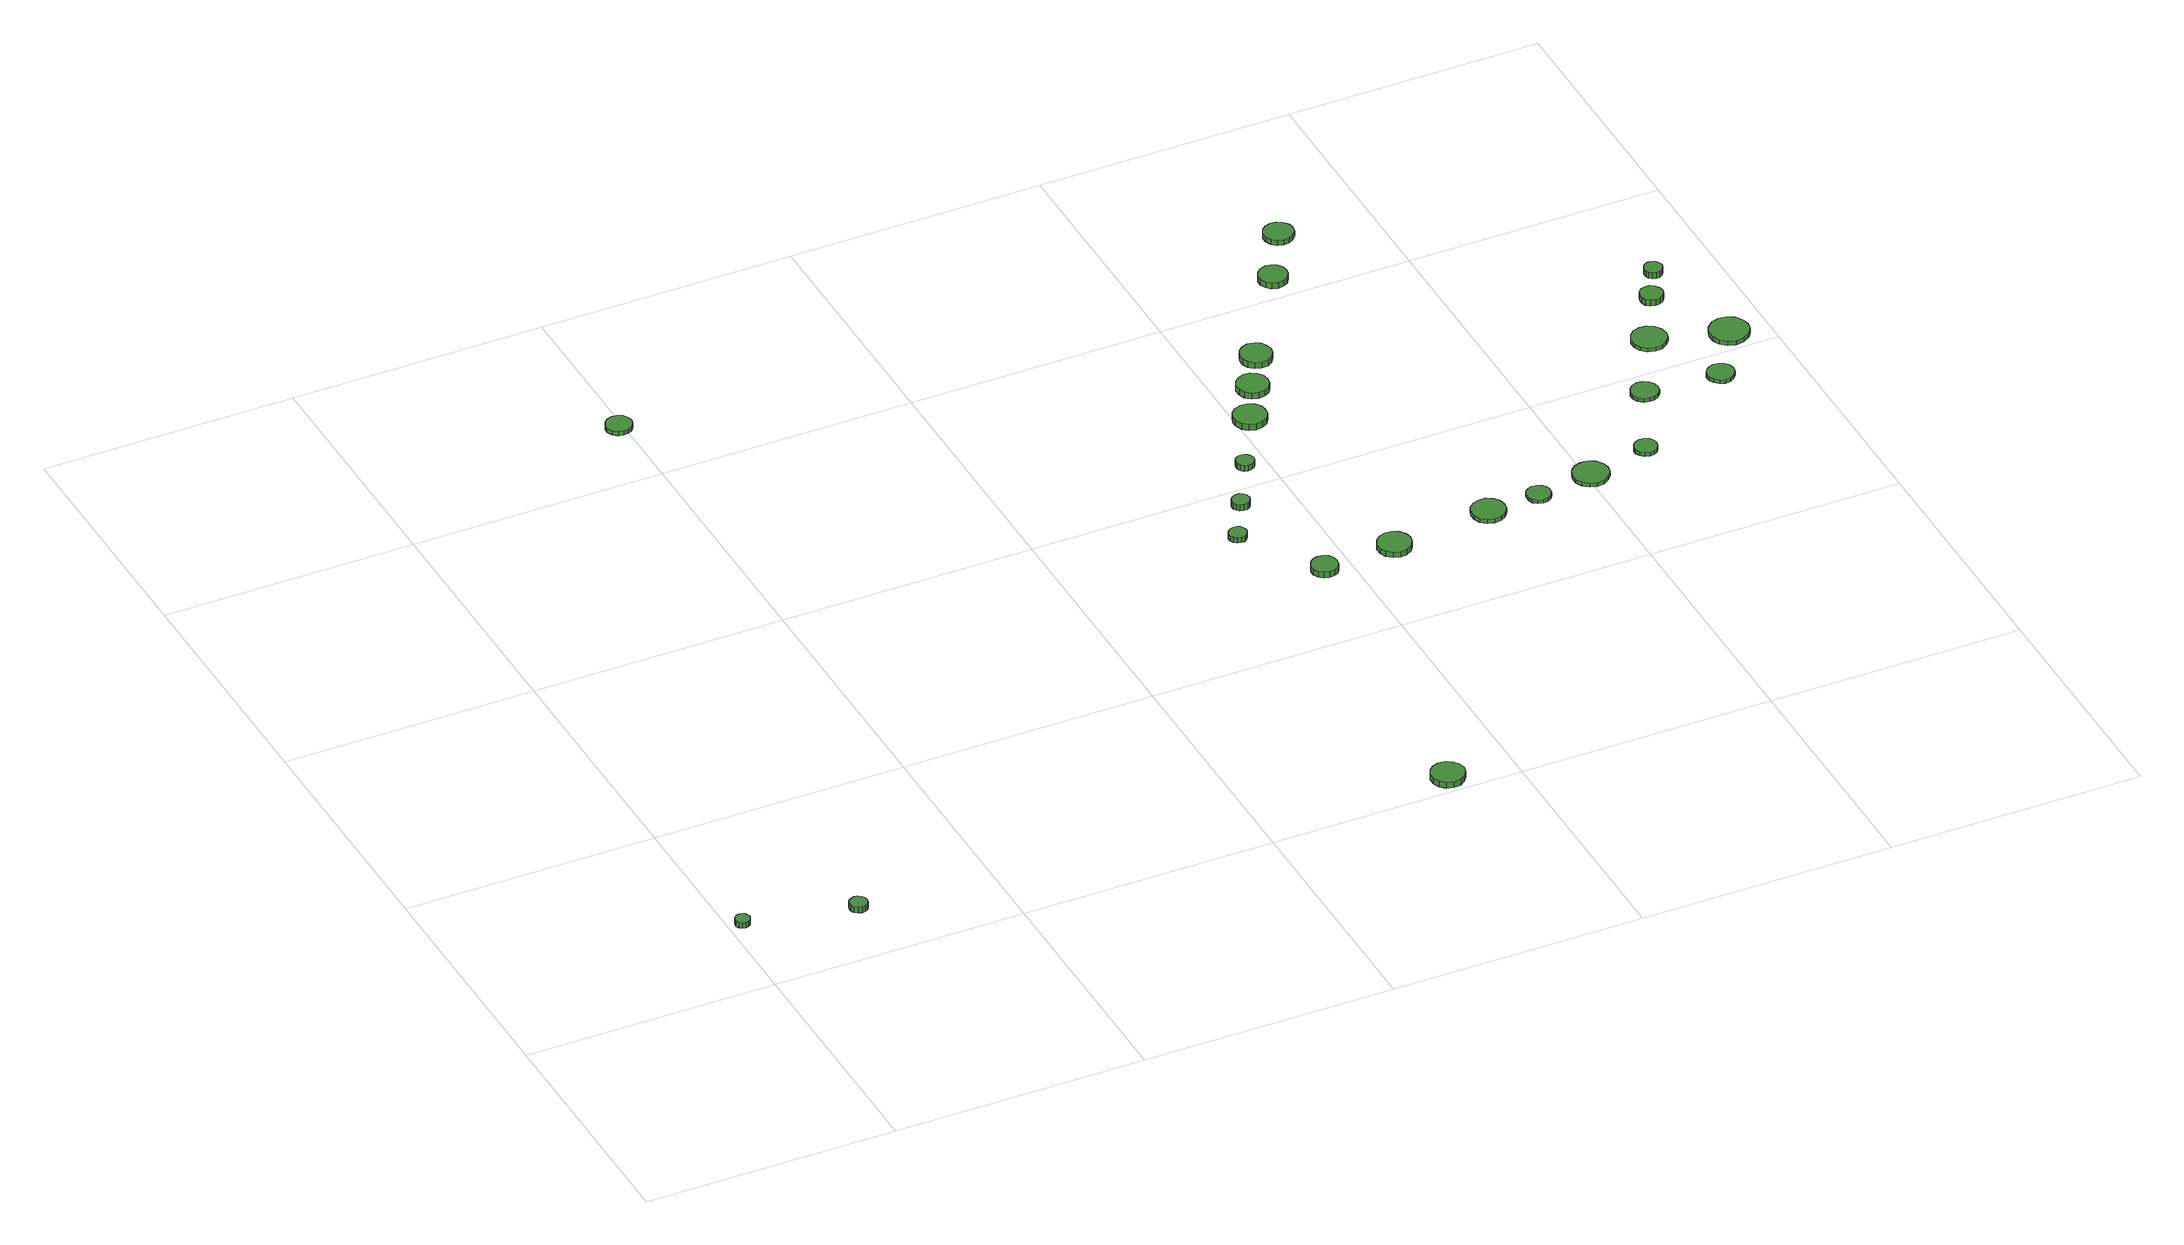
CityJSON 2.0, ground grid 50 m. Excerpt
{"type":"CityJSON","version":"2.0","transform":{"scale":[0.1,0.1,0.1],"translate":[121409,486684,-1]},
"CityObjects":{
"tree1":{"type":"SolitaryVegetationObject","attributes":{"function":"something"},"geometry":[{"type":"MultiSurface","lod":"1","boundaries":[[[0,1,2,3,4,5,6,7,8,9,10,11,12,13,14]],[[15,16,17,18,19,20,21,22,23,24,25,26,27,28,29]],[[0,29,28,1]],[[1,28,27,2]],[[2,27,26,3]],[[3,26,25,4]],[[4,25,24,5]],[[5,24,23,6]],[[6,23,22,7]],[[7,22,21,8]],[[8,21,20,9]],[[9,20,19,10]],[[10,19,18,11]],[[11,18,17,12]],[[12,17,16,13]],[[13,16,15,14]],[[14,15,29,0]]]}]},
"tree2":{"type":"SolitaryVegetationObject","attributes":{"function":"something"},"geometry":[{"type":"MultiSurface","lod":"1","boundaries":[[[30,31,32,33,34,35,36,37,38,39,40,41,42,43,44]],[[45,46,47,48,49,50,51,52,53,54,55,56,57,58,59]],[[30,59,58,31]],[[31,58,57,32]],[[32,57,56,33]],[[33,56,55,34]],[[34,55,54,35]],[[35,54,53,36]],[[36,53,52,37]],[[37,52,51,38]],[[38,51,50,39]],[[39,50,49,40]],[[40,49,48,41]],[[41,48,47,42]],[[42,47,46,43]],[[43,46,45,44]],[[44,45,59,30]]]}]},
"tree3":{"type":"SolitaryVegetationObject","attributes":{"function":"something"},"geometry":[{"type":"MultiSurface","lod":"1","boundaries":[[[60,61,62,63,64,65,66,67,68,69,70,71,72,73,74]],[[75,76,77,78,79,80,81,82,83,84,85,86,87,88,89]],[[60,89,88,61]],[[61,88,87,62]],[[62,87,86,63]],[[63,86,85,64]],[[64,85,84,65]],[[65,84,83,66]],[[66,83,82,67]],[[67,82,81,68]],[[68,81,80,69]],[[69,80,79,70]],[[70,79,78,71]],[[71,78,77,72]],[[72,77,76,73]],[[73,76,75,74]],[[74,75,89,60]]]}]},
"tree4":{"type":"SolitaryVegetationObject","attributes":{"function":"something"},"geometry":[{"type":"MultiSurface","lod":"1","boundaries":[[[90,91,92,93,94,95,96,97,98,99,100,101,102,103,104]],[[105,106,107,108,109,110,111,112,113,114,115,116,117,118,119]],[[90,119,118,91]],[[91,118,117,92]],[[92,117,116,93]],[[93,116,115,94]],[[94,115,114,95]],[[95,114,113,96]],[[96,113,112,97]],[[97,112,111,98]],[[98,111,110,99]],[[99,110,109,100]],[[100,109,108,101]],[[101,108,107,102]],[[102,107,106,103]],[[103,106,105,104]],[[104,105,119,90]]]}]},
"tree5":{"type":"SolitaryVegetationObject","attributes":{"function":"something"},"geometry":[{"type":"MultiSurface","lod":"1","boundaries":[[[120,121,122,123,124,125,126,127,128,129,130,131,132,133,134]],[[135,136,137,138,139,140,141,142,143,144,145,146,147,148,149]],[[120,149,148,121]],[[121,148,147,122]],[[122,147,146,123]],[[123,146,145,124]],[[124,145,144,125]],[[125,144,143,126]],[[126,143,142,127]],[[127,142,141,128]],[[128,141,140,129]],[[129,140,139,130]],[[130,139,138,131]],[[131,138,137,132]],[[132,137,136,133]],[[133,136,135,134]],[[134,135,149,120]]]}]},
"tree6":{"type":"SolitaryVegetationObject","attributes":{"function":"something"},"geometry":[{"type":"MultiSurface","lod":"1","boundaries":[[[150,151,152,153,154,155,156,157,158,159,160,161,162,163,164]],[[165,166,167,168,169,170,171,172,173,174,175,176,177,178,179]],[[150,179,178,151]],[[151,178,177,152]],[[152,177,176,153]],[[153,176,175,154]],[[154,175,174,155]],[[155,174,173,156]],[[156,173,172,157]],[[157,172,171,158]],[[158,171,170,159]],[[159,170,169,160]],[[160,169,168,161]],[[161,168,167,162]],[[162,167,166,163]],[[163,166,165,164]],[[164,165,179,150]]]}]},
"tree7":{"type":"SolitaryVegetationObject","attributes":{"function":"something"},"geometry":[{"type":"MultiSurface","lod":"1","boundaries":[[[180,181,182,183,184,185,186,187,188,189,190,191,192,193,194]],[[195,196,197,198,199,200,201,202,203,204,205,206,207,208,209]],[[180,209,208,181]],[[181,208,207,182]],[[182,207,206,183]],[[183,206,205,184]],[[184,205,204,185]],[[185,204,203,186]],[[186,203,202,187]],[[187,202,201,188]],[[188,201,200,189]],[[189,200,199,190]],[[190,199,198,191]],[[191,198,197,192]],[[192,197,196,193]],[[193,196,195,194]],[[194,195,209,180]]]}]},
"tree8":{"type":"SolitaryVegetationObject","attributes":{"function":"something"},"geometry":[{"type":"MultiSurface","lod":"1","boundaries":[[[210,211,212,213,214,215,216,217,218,219,220,221,222,223,224]],[[225,226,227,228,229,230,231,232,233,234,235,236,237,238,239]],[[210,239,238,211]],[[211,238,237,212]],[[212,237,236,213]],[[213,236,235,214]],[[214,235,234,215]],[[215,234,233,216]],[[216,233,232,217]],[[217,232,231,218]],[[218,231,230,219]],[[219,230,229,220]],[[220,229,228,221]],[[221,228,227,222]],[[222,227,226,223]],[[223,226,225,224]],[[224,225,239,210]]]}]},
"tree9":{"type":"SolitaryVegetationObject","attributes":{"function":"something"},"geometry":[{"type":"MultiSurface","lod":"1","boundaries":[[[240,241,242,243,244,245,246,247,248,249,250,251,252,253,254]],[[255,256,257,258,259,260,261,262,263,264,265,266,267,268,269]],[[240,269,268,241]],[[241,268,267,242]],[[242,267,266,243]],[[243,266,265,244]],[[244,265,264,245]],[[245,264,263,246]],[[246,263,262,247]],[[247,262,261,248]],[[248,261,260,249]],[[249,260,259,250]],[[250,259,258,251]],[[251,258,257,252]],[[252,257,256,253]],[[253,256,255,254]],[[254,255,269,240]]]}]},
"tree10":{"type":"SolitaryVegetationObject","attributes":{"function":"something"},"geometry":[{"type":"MultiSurface","lod":"1","boundaries":[[[270,271,272,273,274,275,276,277,278,279,280,281,282,283,284]],[[285,286,287,288,289,290,291,292,293,294,295,296,297,298,299]],[[270,299,298,271]],[[271,298,297,272]],[[272,297,296,273]],[[273,296,295,274]],[[274,295,294,275]],[[275,294,293,276]],[[276,293,292,277]],[[277,292,291,278]],[[278,291,290,279]],[[279,290,289,280]],[[280,289,288,281]],[[281,288,287,282]],[[282,287,286,283]],[[283,286,285,284]],[[284,285,299,270]]]}]},
"tree11":{"type":"SolitaryVegetationObject","attributes":{"function":"something"},"geometry":[{"type":"MultiSurface","lod":"1","boundaries":[[[300,301,302,303,304,305,306,307,308,309,310,311,312,313,314]],[[315,316,317,318,319,320,321,322,323,324,325,326,327,328,329]],[[300,329,328,301]],[[301,328,327,302]],[[302,327,326,303]],[[303,326,325,304]],[[304,325,324,305]],[[305,324,323,306]],[[306,323,322,307]],[[307,322,321,308]],[[308,321,320,309]],[[309,320,319,310]],[[310,319,318,311]],[[311,318,317,312]],[[312,317,316,313]],[[313,316,315,314]],[[314,315,329,300]]]}]},
"tree12":{"type":"SolitaryVegetationObject","attributes":{"function":"something"},"geometry":[{"type":"MultiSurface","lod":"1","boundaries":[[[330,331,332,333,334,335,336,337,338,339,340,341,342,343,344]],[[345,346,347,348,349,350,351,352,353,354,355,356,357,358,359]],[[330,359,358,331]],[[331,358,357,332]],[[332,357,356,333]],[[333,356,355,334]],[[334,355,354,335]],[[335,354,353,336]],[[336,353,352,337]],[[337,352,351,338]],[[338,351,350,339]],[[339,350,349,340]],[[340,349,348,341]],[[341,348,347,342]],[[342,347,346,343]],[[343,346,345,344]],[[344,345,359,330]]]}]},
"tree13":{"type":"SolitaryVegetationObject","attributes":{"function":"something"},"geometry":[{"type":"MultiSurface","lod":"1","boundaries":[[[360,361,362,363,364,365,366,367,368,369,370,371,372,373,374]],[[375,376,377,378,379,380,381,382,383,384,385,386,387,388,389]],[[360,389,388,361]],[[361,388,387,362]],[[362,387,386,363]],[[363,386,385,364]],[[364,385,384,365]],[[365,384,383,366]],[[366,383,382,367]],[[367,382,381,368]],[[368,381,380,369]],[[369,380,379,370]],[[370,379,378,371]],[[371,378,377,372]],[[372,377,376,373]],[[373,376,375,374]],[[374,375,389,360]]]}]},
"tree14":{"type":"SolitaryVegetationObject","attributes":{"function":"something"},"geometry":[{"type":"MultiSurface","lod":"1","boundaries":[[[390,391,392,393,394,395,396,397,398,399,400,401,402,403,404]],[[405,406,407,408,409,410,411,412,413,414,415,416,417,418,419]],[[390,419,418,391]],[[391,418,417,392]],[[392,417,416,393]],[[393,416,415,394]],[[394,415,414,395]],[[395,414,413,396]],[[396,413,412,397]],[[397,412,411,398]],[[398,411,410,399]],[[399,410,409,400]],[[400,409,408,401]],[[401,408,407,402]],[[402,407,406,403]],[[403,406,405,404]],[[404,405,419,390]]]}]},
"tree15":{"type":"SolitaryVegetationObject","attributes":{"function":"something"},"geometry":[{"type":"MultiSurface","lod":"1","boundaries":[[[420,421,422,423,424,425,426,427,428,429,430,431,432,433,434]],[[435,436,437,438,439,440,441,442,443,444,445,446,447,448,449]],[[420,449,448,421]],[[421,448,447,422]],[[422,447,446,423]],[[423,446,445,424]],[[424,445,444,425]],[[425,444,443,426]],[[426,443,442,427]],[[427,442,441,428]],[[428,441,440,429]],[[429,440,439,430]],[[430,439,438,431]],[[431,438,437,432]],[[432,437,436,433]],[[433,436,435,434]],[[434,435,449,420]]]}]},
"tree16":{"type":"SolitaryVegetationObject","attributes":{"function":"something"},"geometry":[{"type":"MultiSurface","lod":"1","boundaries":[[[450,451,452,453,454,455,456,457,458,459,460,461,462,463,464]],[[465,466,467,468,469,470,471,472,473,474,475,476,477,478,479]],[[450,479,478,451]],[[451,478,477,452]],[[452,477,476,453]],[[453,476,475,454]],[[454,475,474,455]],[[455,474,473,456]],[[456,473,472,457]],[[457,472,471,458]],[[458,471,470,459]],[[459,470,469,460]],[[460,469,468,461]],[[461,468,467,462]],[[462,467,466,463]],[[463,466,465,464]],[[464,465,479,450]]]}]},
"tree17":{"type":"SolitaryVegetationObject","attributes":{"function":"something"},"geometry":[{"type":"MultiSurface","lod":"1","boundaries":[[[480,481,482,483,484,485,486,487,488,489,490,491,492,493,494]],[[495,496,497,498,499,500,501,502,503,504,505,506,507,508,509]],[[480,509,508,481]],[[481,508,507,482]],[[482,507,506,483]],[[483,506,505,484]],[[484,505,504,485]],[[485,504,503,486]],[[486,503,502,487]],[[487,502,501,488]],[[488,501,500,489]],[[489,500,499,490]],[[490,499,498,491]],[[491,498,497,492]],[[492,497,496,493]],[[493,496,495,494]],[[494,495,509,480]]]}]},
"tree18":{"type":"SolitaryVegetationObject","attributes":{"function":"something"},"geometry":[{"type":"MultiSurface","lod":"1","boundaries":[[[510,511,512,513,514,515,516,517,518,519,520,521,522,523,524]],[[525,526,527,528,529,530,531,532,533,534,535,536,537,538,539]],[[510,539,538,511]],[[511,538,537,512]],[[512,537,536,513]],[[513,536,535,514]],[[514,535,534,515]],[[515,534,533,516]],[[516,533,532,517]],[[517,532,531,518]],[[518,531,530,519]],[[519,530,529,520]],[[520,529,528,521]],[[521,528,527,522]],[[522,527,526,523]],[[523,526,525,524]],[[524,525,539,510]]]}]},
"tree19":{"type":"SolitaryVegetationObject","attributes":{"function":"something"},"geometry":[{"type":"MultiSurface","lod":"1","boundaries":[[[540,541,542,543,544,545,546,547,548,549,550,551,552,553,554]],[[555,556,557,558,559,560,561,562,563,564,565,566,567,568,569]],[[540,569,568,541]],[[541,568,567,542]],[[542,567,566,543]],[[543,566,565,544]],[[544,565,564,545]],[[545,564,563,546]],[[546,563,562,547]],[[547,562,561,548]],[[548,561,560,549]],[[549,560,559,550]],[[550,559,558,551]],[[551,558,557,552]],[[552,557,556,553]],[[553,556,555,554]],[[554,555,569,540]]]}]},
"tree20":{"type":"SolitaryVegetationObject","attributes":{"function":"something"},"geometry":[{"type":"MultiSurface","lod":"1","boundaries":[[[570,571,572,573,574,575,576,577,578,579,580,581,582,583,584]],[[585,586,587,588,589,590,591,592,593,594,595,596,597,598,599]],[[570,599,598,571]],[[571,598,597,572]],[[572,597,596,573]],[[573,596,595,574]],[[574,595,594,575]],[[575,594,593,576]],[[576,593,592,577]],[[577,592,591,578]],[[578,591,590,579]],[[579,590,589,580]],[[580,589,588,581]],[[581,588,587,582]],[[582,587,586,583]],[[583,586,585,584]],[[584,585,599,570]]]}]},
"tree21":{"type":"SolitaryVegetationObject","attributes":{"function":"something"},"geometry":[{"type":"MultiSurface","lod":"1","boundaries":[[[600,601,602,603,604,605,606,607,608,609,610,611,612,613,614]],[[615,616,617,618,619,620,621,622,623,624,625,626,627,628,629]],[[600,629,628,601]],[[601,628,627,602]],[[602,627,626,603]],[[603,626,625,604]],[[604,625,624,605]],[[605,624,623,606]],[[606,623,622,607]],[[607,622,621,608]],[[608,621,620,609]],[[609,620,619,610]],[[610,619,618,611]],[[611,618,617,612]],[[612,617,616,613]],[[613,616,615,614]],[[614,615,629,600]]]}]},
"tree22":{"type":"SolitaryVegetationObject","attributes":{"function":"something"},"geometry":[{"type":"MultiSurface","lod":"1","boundaries":[[[630,631,632,633,634,635,636,637,638,639,640,641,642,643,644]],[[645,646,647,648,649,650,651,652,653,654,655,656,657,658,659]],[[630,659,658,631]],[[631,658,657,632]],[[632,657,656,633]],[[633,656,655,634]],[[634,655,654,635]],[[635,654,653,636]],[[636,653,652,637]],[[637,652,651,638]],[[638,651,650,639]],[[639,650,649,640]],[[640,649,648,641]],[[641,648,647,642]],[[642,647,646,643]],[[643,646,645,644]],[[644,645,659,630]]]}]},
"tree23":{"type":"SolitaryVegetationObject","attributes":{"function":"something"},"geometry":[{"type":"MultiSurface","lod":"1","boundaries":[[[660,661,662,663,664,665,666,667,668,669,670,671,672,673,674]],[[675,676,677,678,679,680,681,682,683,684,685,686,687,688,689]],[[660,689,688,661]],[[661,688,687,662]],[[662,687,686,663]],[[663,686,685,664]],[[664,685,684,665]],[[665,684,683,666]],[[666,683,682,667]],[[667,682,681,668]],[[668,681,680,669]],[[669,680,679,670]],[[670,679,678,671]],[[671,678,677,672]],[[672,677,676,673]],[[673,676,675,674]],[[674,675,689,660]]]}]},
"tree24":{"type":"SolitaryVegetationObject","attributes":{"function":"something"},"geometry":[{"type":"MultiSurface","lod":"1","boundaries":[[[690,691,692,693,694,695,696,697,698,699,700,701,702,703,704]],[[705,706,707,708,709,710,711,712,713,714,715,716,717,718,719]],[[690,719,718,691]],[[691,718,717,692]],[[692,717,716,693]],[[693,716,715,694]],[[694,715,714,695]],[[695,714,713,696]],[[696,713,712,697]],[[697,712,711,698]],[[698,711,710,699]],[[699,710,709,700]],[[700,709,708,701]],[[701,708,707,702]],[[702,707,706,703]],[[703,706,705,704]],[[704,705,719,690]]]}]}
},
"vertices":[
[37,178,31],[35,184,31],[32,189,31],[27,192,31],[21,193,31],[15,191,31],[10,187,31],[8,181,31],[8,175,31],[10,170,31],[15,166,31],[21,164,31],[27,165,31],[32,168,31],[35,173,31],[35,173,19],[32,168,19],[27,165,19],[21,164,19],[15,166,19],[10,170,19],[8,175,19],[8,181,19],[10,187,19],[15,191,19],[21,193,19],[27,192,19],[32,189,19],[35,184,19],[37,178,19],
[254,140,25],[252,147,25],[248,153,25],[242,157,25],[235,158,25],[228,155,25],[222,151,25],[219,144,25],[219,137,25],[222,130,25],[228,125,25],[235,123,25],[242,124,25],[248,127,25],[252,133,25],[252,133,12],[248,127,12],[242,124,12],[235,123,12],[228,125,12],[222,130,12],[219,137,12],[219,144,12],[222,151,12],[228,155,12],[235,158,12],[242,157,12],[248,153,12],[252,147,12],[254,140,12],
[517,1662,16],[514,1672,16],[508,1681,16],[499,1686,16],[489,1687,16],[479,1684,16],[471,1677,16],[466,1667,16],[466,1657,16],[471,1647,16],[479,1640,16],[489,1637,16],[499,1638,16],[508,1643,16],[514,1651,16],[514,1651,7],[508,1643,7],[499,1638,7],[489,1637,7],[479,1640,7],[471,1647,7],[466,1657,7],[466,1667,7],[471,1677,7],[479,1684,7],[489,1687,7],[499,1686,7],[508,1681,7],[514,1672,7],[517,1662,7],
[1403,39,22],[1400,52,22],[1392,63,22],[1381,70,22],[1367,71,22],[1354,67,22],[1344,58,22],[1339,46,22],[1339,32,22],[1344,20,22],[1354,11,22],[1367,7,22],[1381,8,22],[1392,15,22],[1400,26,22],[1400,26,9],[1392,15,9],[1381,8,9],[1367,7,9],[1354,11,9],[1344,20,9],[1339,32,9],[1339,46,9],[1344,58,9],[1354,67,9],[1367,71,9],[1381,70,9],[1392,63,9],[1400,52,9],[1403,39,9],
[1367,867,22],[1365,874,22],[1361,880,22],[1355,884,22],[1348,884,22],[1341,882,22],[1335,877,22],[1332,871,22],[1332,863,22],[1335,857,22],[1341,852,22],[1348,850,22],[1355,850,22],[1361,854,22],[1365,860,22],[1365,860,10],[1361,854,10],[1355,850,10],[1348,850,10],[1341,852,10],[1335,857,10],[1332,863,10],[1332,871,10],[1335,877,10],[1341,882,10],[1348,884,10],[1355,884,10],[1361,880,10],[1365,874,10],[1367,867,10],
[1472,707,25],[1470,718,25],[1464,727,25],[1455,732,25],[1444,733,25],[1434,730,25],[1426,723,25],[1421,713,25],[1421,702,25],[1426,692,25],[1434,685,25],[1444,682,25],[1455,683,25],[1464,688,25],[1470,697,25],[1470,697,12],[1464,688,12],[1455,683,12],[1444,682,12],[1434,685,12],[1426,692,12],[1421,702,12],[1421,713,12],[1426,723,12],[1434,730,12],[1444,733,12],[1455,732,12],[1464,727,12],[1470,718,12],[1472,707,12],
[1417,958,20],[1415,965,20],[1411,971,20],[1405,975,20],[1397,975,20],[1390,973,20],[1385,968,20],[1382,962,20],[1382,954,20],[1385,948,20],[1390,943,20],[1397,941,20],[1405,941,20],[1411,945,20],[1415,951,20],[1415,951,7],[1411,945,7],[1405,941,7],[1397,941,7],[1390,943,7],[1385,948,7],[1382,954,7],[1382,962,7],[1385,968,7],[1390,973,7],[1397,975,7],[1405,975,7],[1411,971,7],[1415,965,7],[1417,958,7],
[1477,1064,19],[1475,1072,19],[1471,1077,19],[1465,1081,19],[1457,1082,19],[1450,1080,19],[1445,1075,19],[1442,1068,19],[1442,1061,19],[1445,1054,19],[1450,1049,19],[1457,1047,19],[1465,1048,19],[1471,1051,19],[1475,1057,19],[1475,1057,7],[1471,1051,7],[1465,1048,7],[1457,1047,7],[1450,1049,7],[1445,1054,7],[1442,1061,7],[1442,1068,7],[1445,1075,7],[1450,1080,7],[1457,1082,7],[1465,1081,7],[1471,1077,7],[1475,1072,7],[1477,1064,7],
[1626,721,19],[1623,734,19],[1615,745,19],[1603,752,19],[1590,753,19],[1577,749,19],[1567,740,19],[1561,728,19],[1561,714,19],[1567,702,19],[1577,693,19],[1590,688,19],[1603,690,19],[1615,697,19],[1623,708,19],[1623,708,7],[1615,697,7],[1603,690,7],[1590,688,7],[1577,693,7],[1567,702,7],[1561,714,7],[1561,728,7],[1567,740,7],[1577,749,7],[1590,753,7],[1603,752,7],[1615,745,7],[1623,734,7],[1626,721,7],
[1560,1186,20],[1558,1199,20],[1550,1210,20],[1538,1217,20],[1525,1218,20],[1512,1214,20],[1502,1205,20],[1497,1193,20],[1497,1180,20],[1502,1167,20],[1512,1158,20],[1525,1154,20],[1538,1156,20],[1550,1162,20],[1558,1173,20],[1558,1173,7],[1550,1162,7],[1538,1156,7],[1525,1154,7],[1512,1158,7],[1502,1167,7],[1497,1180,7],[1497,1193,7],[1502,1205,7],[1512,1214,7],[1525,1218,7],[1538,1217,7],[1550,1210,7],[1558,1199,7],[1560,1186,7],
[1603,1266,23],[1601,1279,23],[1593,1289,23],[1582,1296,23],[1569,1297,23],[1557,1293,23],[1547,1284,23],[1542,1273,23],[1542,1260,23],[1547,1248,23],[1557,1239,23],[1569,1235,23],[1582,1237,23],[1593,1243,23],[1601,1254,23],[1601,1254,10],[1593,1243,10],[1582,1237,10],[1569,1235,10],[1557,1239,10],[1547,1248,10],[1542,1260,10],[1542,1273,10],[1547,1284,10],[1557,1293,10],[1569,1297,10],[1582,1296,10],[1593,1289,10],[1601,1279,10],[1603,1266,10],
[1825,742,16],[1822,755,16],[1814,766,16],[1802,773,16],[1789,774,16],[1776,770,16],[1765,761,16],[1760,749,16],[1760,735,16],[1765,722,16],[1776,713,16],[1789,709,16],[1802,710,16],[1814,717,16],[1822,728,16],[1822,728,7],[1814,717,7],[1802,710,7],[1789,709,7],[1776,713,7],[1765,722,7],[1760,735,7],[1760,749,7],[1765,761,7],[1776,770,7],[1789,774,7],[1802,773,7],[1814,766,7],[1822,755,7],[1825,742,7],
[1648,1345,25],[1645,1357,25],[1638,1368,25],[1627,1374,25],[1614,1376,25],[1602,1372,25],[1592,1363,25],[1587,1351,25],[1587,1338,25],[1592,1327,25],[1602,1318,25],[1614,1314,25],[1627,1315,25],[1638,1322,25],[1645,1332,25],[1645,1332,12],[1638,1322,12],[1627,1315,12],[1614,1314,12],[1602,1318,12],[1592,1327,12],[1587,1338,12],[1587,1351,12],[1592,1363,12],[1602,1372,12],[1614,1376,12],[1627,1374,12],[1638,1368,12],[1645,1357,12],[1648,1345,12],
[1920,749,14],[1918,758,14],[1912,766,14],[1904,771,14],[1894,772,14],[1885,769,14],[1877,762,14],[1874,754,14],[1874,744,14],[1877,735,14],[1885,729,14],[1894,726,14],[1904,727,14],[1912,731,14],[1918,739,14],[1918,739,7],[1912,731,7],[1904,727,7],[1894,726,7],[1885,729,7],[1877,735,7],[1874,744,7],[1874,754,7],[1877,762,7],[1885,769,7],[1894,772,7],[1904,771,7],[1912,766,7],[1918,758,7],[1920,749,7],
[1779,1552,23],[1777,1563,23],[1770,1573,23],[1760,1578,23],[1748,1580,23],[1737,1576,23],[1729,1568,23],[1724,1558,23],[1724,1546,23],[1729,1536,23],[1737,1528,23],[1748,1524,23],[1760,1526,23],[1770,1531,23],[1777,1541,23],[1777,1541,10],[1770,1531,10],[1760,1526,10],[1748,1524,10],[1737,1528,10],[1729,1536,10],[1724,1546,10],[1724,1558,10],[1729,1568,10],[1737,1576,10],[1748,1580,10],[1760,1578,10],[1770,1573,10],[1777,1563,10],[1779,1552,10],
[2043,764,15],[2040,778,15],[2031,790,15],[2019,797,15],[2004,798,15],[1991,794,15],[1980,784,15],[1974,771,15],[1974,756,15],[1980,743,15],[1991,733,15],[2004,729,15],[2019,730,15],[2031,738,15],[2040,749,15],[2040,749,7],[2031,738,7],[2019,730,7],[2004,729,7],[1991,733,7],[1980,743,7],[1974,756,7],[1974,771,7],[1980,784,7],[1991,794,7],[2004,798,7],[2019,797,7],[2031,790,7],[2040,778,7],[2043,764,7],
[1849,1672,18],[1847,1683,18],[1839,1693,18],[1829,1699,18],[1817,1700,18],[1806,1697,18],[1797,1689,18],[1792,1678,18],[1792,1666,18],[1797,1655,18],[1806,1647,18],[1817,1643,18],[1829,1644,18],[1839,1650,18],[1847,1660,18],[1847,1660,7],[1839,1650,7],[1829,1644,7],[1817,1643,7],[1806,1647,7],[1797,1655,7],[1792,1666,7],[1792,1678,7],[1797,1689,7],[1806,1697,7],[1817,1700,7],[1829,1699,7],[1839,1693,7],[1847,1683,7],[1849,1672,7],
[2155,794,15],[2153,803,15],[2148,811,15],[2140,815,15],[2131,816,15],[2122,813,15],[2115,807,15],[2111,799,15],[2111,789,15],[2115,781,15],[2122,775,15],[2131,772,15],[2140,773,15],[2148,777,15],[2153,785,15],[2153,785,7],[2148,777,7],[2140,773,7],[2131,772,7],[2122,775,7],[2115,781,7],[2111,789,7],[2111,799,7],[2115,807,7],[2122,813,7],[2131,816,7],[2140,815,7],[2148,811,7],[2153,803,7],[2155,794,7],
[2232,948,15],[2230,959,15],[2223,968,15],[2214,973,15],[2203,975,15],[2192,971,15],[2184,964,15],[2179,954,15],[2179,943,15],[2184,932,15],[2192,925,15],[2203,922,15],[2214,923,15],[2223,928,15],[2230,937,15],[2230,937,7],[2223,928,7],[2214,923,7],[2203,922,7],[2192,925,7],[2184,932,7],[2179,943,7],[2179,954,7],[2184,964,7],[2192,971,7],[2203,975,7],[2214,973,7],[2223,968,7],[2230,959,7],[2232,948,7],
[2318,1091,15],[2315,1105,15],[2306,1117,15],[2294,1124,15],[2280,1125,15],[2266,1121,15],[2256,1111,15],[2250,1098,15],[2250,1084,15],[2256,1071,15],[2266,1061,15],[2280,1057,15],[2294,1058,15],[2306,1066,15],[2315,1077,15],[2315,1077,7],[2306,1066,7],[2294,1058,7],[2280,1057,7],[2266,1061,7],[2256,1071,7],[2250,1084,7],[2250,1098,7],[2256,1111,7],[2266,1121,7],[2280,1125,7],[2294,1124,7],[2306,1117,7],[2315,1105,7],[2318,1091,7],
[2380,939,15],[2378,950,15],[2371,959,15],[2362,964,15],[2351,965,15],[2341,962,15],[2333,955,15],[2328,945,15],[2328,934,15],[2333,924,15],[2341,917,15],[2351,913,15],[2362,914,15],[2371,920,15],[2378,929,15],[2378,929,7],[2371,920,7],[2362,914,7],[2351,913,7],[2341,917,7],[2333,924,7],[2328,934,7],[2328,945,7],[2333,955,7],[2341,962,7],[2351,965,7],[2362,964,7],[2371,959,7],[2378,950,7],[2380,939,7],
[2366,1205,20],[2364,1214,20],[2358,1222,20],[2350,1227,20],[2341,1227,20],[2332,1225,20],[2325,1218,20],[2322,1210,20],[2322,1201,20],[2325,1192,20],[2332,1186,20],[2341,1183,20],[2350,1184,20],[2358,1189,20],[2364,1196,20],[2364,1196,7],[2358,1189,7],[2350,1184,7],[2341,1183,7],[2332,1186,7],[2325,1192,7],[2322,1201,7],[2322,1210,7],[2325,1218,7],[2332,1225,7],[2341,1227,7],[2350,1227,7],[2358,1222,7],[2364,1214,7],[2366,1205,7],
[2462,1049,16],[2459,1064,16],[2450,1077,16],[2436,1085,16],[2420,1087,16],[2405,1082,16],[2393,1071,16],[2387,1057,16],[2387,1041,16],[2393,1027,16],[2405,1016,16],[2420,1011,16],[2436,1013,16],[2450,1021,16],[2459,1033,16],[2459,1033,7],[2450,1021,7],[2436,1013,7],[2420,1011,7],[2405,1016,7],[2393,1027,7],[2387,1041,7],[2387,1057,7],[2393,1071,7],[2405,1082,7],[2420,1087,7],[2436,1085,7],[2450,1077,7],[2459,1064,7],[2462,1049,7],
[2398,1274,21],[2396,1281,21],[2392,1287,21],[2385,1291,21],[2378,1292,21],[2371,1289,21],[2366,1284,21],[2363,1278,21],[2363,1270,21],[2366,1264,21],[2371,1259,21],[2378,1256,21],[2385,1257,21],[2392,1261,21],[2396,1267,21],[2396,1267,8],[2392,1261,8],[2385,1257,8],[2378,1256,8],[2371,1259,8],[2366,1264,8],[2363,1270,8],[2363,1278,8],[2366,1284,8],[2371,1289,8],[2378,1292,8],[2385,1291,8],[2392,1287,8],[2396,1281,8],[2398,1274,8]
]}
